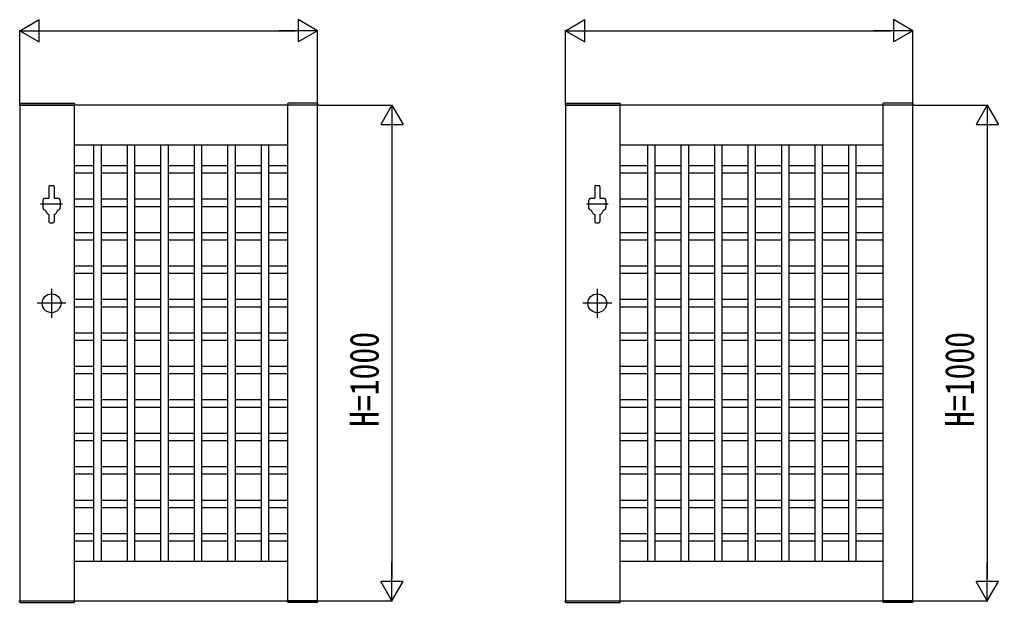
# Model space of a CAD drawing. Units: millimetres, scale not verified. Extents: x -8410 to 8410, y -5940 to 5940.
# Drawn here: x -1810 to 163, y -1254 to -78 of the extents above; entities that cross this region are included whole.
import ezdxf
from ezdxf.enums import TextEntityAlignment as Align

# ---------------------------------------------------------------- set-up
doc = ezdxf.new("R2010")
doc.units = ezdxf.units.MM
doc.header["$LTSCALE"] = 30
for name, color, linetype in [('0-2_YKK_11', 7, 'Continuous'), ('0-3_YKK_11E', 7, 'Continuous'), ('0-4_YKK_A1', 4, 'Continuous'), ('0-5_YKK_D', 6, 'Continuous')]:
    doc.layers.add(name, color=color, linetype=linetype)
doc.styles.add('ＭＳ ゴシック', font='')
doc.styles.get('ＭＳ ゴシック').set_extended_font_data('MS Gothic')

msp = doc.modelspace()

# ---------------------------------------------------------------- linework, layer by layer
at = {"layer": '0-2_YKK_11'}
for p, q in [((-1699.96, -1250), (-1699.96, -250)), ((-1269.96, -1250), (-1269.96, -250)), ((-599.96, -1250), (-599.96, -250)), ((-69.96, -1250), (-69.96, -250)), ((-1699.96, -330), (-1269.96, -330)), ((-599.96, -330), (-69.96, -330)), ((-1699.96, -1170), (-1269.96, -1170)), ((-599.96, -1170), (-69.96, -1170))]:
    msp.add_line(p, q, dxfattribs=at)
for points in [[(-1809.96, -250), (-1809.96, -1250), (-1209.96, -1250), (-1209.96, -250)], [(-709.96, -250), (-709.96, -1250), (-9.96, -1250), (-9.96, -250)]]:
    msp.add_lwpolyline(points, close=True, dxfattribs=at)
at = {"layer": '0-3_YKK_11E'}
for p, q in [((-1661.21, -330), (-1661.21, -1170)), ((-1646.21, -330), (-1646.21, -1170)), ((-1593.71, -330), (-1593.71, -1170)), ((-1578.71, -330), (-1578.71, -1170)), ((-1526.21, -330), (-1526.21, -1170)), ((-1511.21, -330), (-1511.21, -1170)), ((-1458.71, -330), (-1458.71, -1170)), ((-1443.71, -330), (-1443.71, -1170)), ((-1391.21, -330), (-1391.21, -1170)), ((-1376.21, -330), (-1376.21, -1170)), ((-1323.71, -330), (-1323.71, -1170)), ((-1308.71, -330), (-1308.71, -1170)), ((-544.96, -330), (-544.96, -1170)), ((-529.96, -330), (-529.96, -1170)), ((-477.46, -330), (-477.46, -1170)), ((-462.46, -330), (-462.46, -1170)), ((-409.96, -330), (-409.96, -1170)), ((-394.96, -330), (-394.96, -1170)), ((-342.46, -330), (-342.46, -1170)), ((-327.46, -330), (-327.46, -1170)), ((-274.96, -330), (-274.96, -1170)), ((-259.96, -330), (-259.96, -1170)), ((-207.46, -330), (-207.46, -1170)), ((-192.46, -330), (-192.46, -1170)), ((-139.96, -330), (-139.96, -1170)), ((-124.96, -330), (-124.96, -1170)), ((-1699.96, -371.85), (-1661.21, -371.85)), ((-1646.21, -371.85), (-1593.71, -371.85)), ((-1578.71, -371.85), (-1526.21, -371.85)), ((-1511.21, -371.85), (-1458.71, -371.85)), ((-1443.71, -371.85), (-1391.21, -371.85)), ((-1376.21, -371.85), (-1323.71, -371.85)), ((-1308.71, -371.85), (-1269.96, -371.85)), ((-599.96, -371.85), (-544.96, -371.85)), ((-529.96, -371.85), (-477.46, -371.85)), ((-462.46, -371.85), (-409.96, -371.85)), ((-394.96, -371.85), (-342.46, -371.85)), ((-327.46, -371.85), (-274.96, -371.85)), ((-259.96, -371.85), (-207.46, -371.85)), ((-192.46, -371.85), (-139.96, -371.85)), ((-124.96, -371.85), (-69.96, -371.85)), ((-1699.96, -386.85), (-1661.21, -386.85)), ((-1646.21, -386.85), (-1593.71, -386.85)), ((-1578.71, -386.85), (-1526.21, -386.85)), ((-1511.21, -386.85), (-1458.71, -386.85)), ((-1443.71, -386.85), (-1391.21, -386.85)), ((-1376.21, -386.85), (-1323.71, -386.85)), ((-1308.71, -386.85), (-1269.96, -386.85)), ((-599.96, -386.85), (-544.96, -386.85)), ((-529.96, -386.85), (-477.46, -386.85)), ((-462.46, -386.85), (-409.96, -386.85)), ((-394.96, -386.85), (-342.46, -386.85)), ((-327.46, -386.85), (-274.96, -386.85)), ((-259.96, -386.85), (-207.46, -386.85)), ((-192.46, -386.85), (-139.96, -386.85)), ((-124.96, -386.85), (-69.96, -386.85)), ((-1699.96, -439.35), (-1661.21, -439.35)), ((-1646.21, -439.35), (-1593.71, -439.35)), ((-1578.71, -439.35), (-1526.21, -439.35)), ((-1511.21, -439.35), (-1458.71, -439.35)), ((-1443.71, -439.35), (-1391.21, -439.35)), ((-1376.21, -439.35), (-1323.71, -439.35)), ((-1308.71, -439.35), (-1269.96, -439.35)), ((-599.96, -439.35), (-544.96, -439.35)), ((-529.96, -439.35), (-477.46, -439.35)), ((-462.46, -439.35), (-409.96, -439.35)), ((-394.96, -439.35), (-342.46, -439.35)), ((-327.46, -439.35), (-274.96, -439.35)), ((-259.96, -439.35), (-207.46, -439.35)), ((-192.46, -439.35), (-139.96, -439.35)), ((-124.96, -439.35), (-69.96, -439.35)), ((-1699.96, -454.35), (-1661.21, -454.35)), ((-1646.21, -454.35), (-1593.71, -454.35)), ((-1578.71, -454.35), (-1526.21, -454.35)), ((-1511.21, -454.35), (-1458.71, -454.35)), ((-1443.71, -454.35), (-1391.21, -454.35)), ((-1376.21, -454.35), (-1323.71, -454.35)), ((-1308.71, -454.35), (-1269.96, -454.35)), ((-599.96, -454.35), (-544.96, -454.35)), ((-529.96, -454.35), (-477.46, -454.35)), ((-462.46, -454.35), (-409.96, -454.35)), ((-394.96, -454.35), (-342.46, -454.35)), ((-327.46, -454.35), (-274.96, -454.35)), ((-259.96, -454.35), (-207.46, -454.35)), ((-192.46, -454.35), (-139.96, -454.35)), ((-124.96, -454.35), (-69.96, -454.35)), ((-1699.96, -506.85), (-1661.21, -506.85)), ((-1646.21, -506.85), (-1593.71, -506.85)), ((-1578.71, -506.85), (-1526.21, -506.85)), ((-1511.21, -506.85), (-1458.71, -506.85)), ((-1443.71, -506.85), (-1391.21, -506.85)), ((-1376.21, -506.85), (-1323.71, -506.85)), ((-1308.71, -506.85), (-1269.96, -506.85)), ((-599.96, -506.85), (-544.96, -506.85)), ((-529.96, -506.85), (-477.46, -506.85)), ((-462.46, -506.85), (-409.96, -506.85)), ((-394.96, -506.85), (-342.46, -506.85)), ((-327.46, -506.85), (-274.96, -506.85)), ((-259.96, -506.85), (-207.46, -506.85)), ((-192.46, -506.85), (-139.96, -506.85)), ((-124.96, -506.85), (-69.96, -506.85)), ((-1699.96, -521.85), (-1661.21, -521.85)), ((-1646.21, -521.85), (-1593.71, -521.85)), ((-1578.71, -521.85), (-1526.21, -521.85)), ((-1511.21, -521.85), (-1458.71, -521.85)), ((-1443.71, -521.85), (-1391.21, -521.85)), ((-1376.21, -521.85), (-1323.71, -521.85)), ((-1308.71, -521.85), (-1269.96, -521.85)), ((-599.96, -521.85), (-544.96, -521.85)), ((-529.96, -521.85), (-477.46, -521.85)), ((-462.46, -521.85), (-409.96, -521.85)), ((-394.96, -521.85), (-342.46, -521.85)), ((-327.46, -521.85), (-274.96, -521.85)), ((-259.96, -521.85), (-207.46, -521.85)), ((-192.46, -521.85), (-139.96, -521.85)), ((-124.96, -521.85), (-69.96, -521.85)), ((-1699.96, -574.35), (-1661.21, -574.35)), ((-1699.96, -589.35), (-1661.21, -589.35)), ((-1646.21, -574.35), (-1593.71, -574.35)), ((-1646.21, -589.35), (-1593.71, -589.35)), ((-1578.71, -574.35), (-1526.21, -574.35)), ((-1578.71, -589.35), (-1526.21, -589.35)), ((-1511.21, -574.35), (-1458.71, -574.35)), ((-1511.21, -589.35), (-1458.71, -589.35)), ((-1443.71, -574.35), (-1391.21, -574.35)), ((-1443.71, -589.35), (-1391.21, -589.35)), ((-1376.21, -574.35), (-1323.71, -574.35)), ((-1376.21, -589.35), (-1323.71, -589.35)), ((-1308.71, -574.35), (-1269.96, -574.35)), ((-1308.71, -589.35), (-1269.96, -589.35)), ((-599.96, -574.35), (-544.96, -574.35)), ((-599.96, -589.35), (-544.96, -589.35)), ((-529.96, -574.35), (-477.46, -574.35)), ((-529.96, -589.35), (-477.46, -589.35)), ((-462.46, -574.35), (-409.96, -574.35)), ((-462.46, -589.35), (-409.96, -589.35)), ((-394.96, -574.35), (-342.46, -574.35)), ((-394.96, -589.35), (-342.46, -589.35)), ((-327.46, -574.35), (-274.96, -574.35)), ((-327.46, -589.35), (-274.96, -589.35)), ((-259.96, -574.35), (-207.46, -574.35)), ((-259.96, -589.35), (-207.46, -589.35)), ((-192.46, -574.35), (-139.96, -574.35)), ((-192.46, -589.35), (-139.96, -589.35)), ((-124.96, -574.35), (-69.96, -574.35)), ((-124.96, -589.35), (-69.96, -589.35)), ((-1699.96, -641.85), (-1661.21, -641.85)), ((-1646.21, -641.85), (-1593.71, -641.85)), ((-1578.71, -641.85), (-1526.21, -641.85)), ((-1511.21, -641.85), (-1458.71, -641.85)), ((-1443.71, -641.85), (-1391.21, -641.85)), ((-1376.21, -641.85), (-1323.71, -641.85)), ((-1308.71, -641.85), (-1269.96, -641.85)), ((-599.96, -641.85), (-544.96, -641.85)), ((-529.96, -641.85), (-477.46, -641.85)), ((-462.46, -641.85), (-409.96, -641.85)), ((-394.96, -641.85), (-342.46, -641.85)), ((-327.46, -641.85), (-274.96, -641.85)), ((-259.96, -641.85), (-207.46, -641.85)), ((-192.46, -641.85), (-139.96, -641.85)), ((-124.96, -641.85), (-69.96, -641.85)), ((-1699.96, -656.85), (-1661.21, -656.85)), ((-1646.21, -656.85), (-1593.71, -656.85)), ((-1578.71, -656.85), (-1526.21, -656.85)), ((-1511.21, -656.85), (-1458.71, -656.85)), ((-1443.71, -656.85), (-1391.21, -656.85)), ((-1376.21, -656.85), (-1323.71, -656.85)), ((-1308.71, -656.85), (-1269.96, -656.85)), ((-599.96, -656.85), (-544.96, -656.85)), ((-529.96, -656.85), (-477.46, -656.85)), ((-462.46, -656.85), (-409.96, -656.85)), ((-394.96, -656.85), (-342.46, -656.85)), ((-327.46, -656.85), (-274.96, -656.85)), ((-259.96, -656.85), (-207.46, -656.85)), ((-192.46, -656.85), (-139.96, -656.85)), ((-124.96, -656.85), (-69.96, -656.85)), ((-1699.96, -709.35), (-1661.21, -709.35)), ((-1646.21, -709.35), (-1593.71, -709.35)), ((-1578.71, -709.35), (-1526.21, -709.35)), ((-1511.21, -709.35), (-1458.71, -709.35)), ((-1443.71, -709.35), (-1391.21, -709.35)), ((-1376.21, -709.35), (-1323.71, -709.35)), ((-1308.71, -709.35), (-1269.96, -709.35)), ((-599.96, -709.35), (-544.96, -709.35)), ((-529.96, -709.35), (-477.46, -709.35)), ((-462.46, -709.35), (-409.96, -709.35)), ((-394.96, -709.35), (-342.46, -709.35)), ((-327.46, -709.35), (-274.96, -709.35)), ((-259.96, -709.35), (-207.46, -709.35)), ((-192.46, -709.35), (-139.96, -709.35)), ((-124.96, -709.35), (-69.96, -709.35)), ((-1699.96, -724.35), (-1661.21, -724.35)), ((-1646.21, -724.35), (-1593.71, -724.35)), ((-1578.71, -724.35), (-1526.21, -724.35)), ((-1511.21, -724.35), (-1458.71, -724.35)), ((-1443.71, -724.35), (-1391.21, -724.35)), ((-1376.21, -724.35), (-1323.71, -724.35)), ((-1308.71, -724.35), (-1269.96, -724.35)), ((-599.96, -724.35), (-544.96, -724.35)), ((-529.96, -724.35), (-477.46, -724.35)), ((-462.46, -724.35), (-409.96, -724.35)), ((-394.96, -724.35), (-342.46, -724.35)), ((-327.46, -724.35), (-274.96, -724.35)), ((-259.96, -724.35), (-207.46, -724.35)), ((-192.46, -724.35), (-139.96, -724.35)), ((-124.96, -724.35), (-69.96, -724.35)), ((-1699.96, -776.85), (-1661.21, -776.85)), ((-1646.21, -776.85), (-1593.71, -776.85)), ((-1578.71, -776.85), (-1526.21, -776.85)), ((-1511.21, -776.85), (-1458.71, -776.85)), ((-1443.71, -776.85), (-1391.21, -776.85)), ((-1376.21, -776.85), (-1323.71, -776.85)), ((-1308.71, -776.85), (-1269.96, -776.85)), ((-599.96, -776.85), (-544.96, -776.85)), ((-529.96, -776.85), (-477.46, -776.85)), ((-462.46, -776.85), (-409.96, -776.85)), ((-394.96, -776.85), (-342.46, -776.85)), ((-327.46, -776.85), (-274.96, -776.85)), ((-259.96, -776.85), (-207.46, -776.85)), ((-192.46, -776.85), (-139.96, -776.85)), ((-124.96, -776.85), (-69.96, -776.85)), ((-1699.96, -791.85), (-1661.21, -791.85)), ((-1646.21, -791.85), (-1593.71, -791.85)), ((-1578.71, -791.85), (-1526.21, -791.85)), ((-1511.21, -791.85), (-1458.71, -791.85)), ((-1443.71, -791.85), (-1391.21, -791.85)), ((-1376.21, -791.85), (-1323.71, -791.85)), ((-1308.71, -791.85), (-1269.96, -791.85)), ((-599.96, -791.85), (-544.96, -791.85)), ((-529.96, -791.85), (-477.46, -791.85)), ((-462.46, -791.85), (-409.96, -791.85)), ((-394.96, -791.85), (-342.46, -791.85)), ((-327.46, -791.85), (-274.96, -791.85)), ((-259.96, -791.85), (-207.46, -791.85)), ((-192.46, -791.85), (-139.96, -791.85)), ((-124.96, -791.85), (-69.96, -791.85)), ((-1699.96, -844.35), (-1661.21, -844.35)), ((-1646.21, -844.35), (-1593.71, -844.35)), ((-1578.71, -844.35), (-1526.21, -844.35)), ((-1511.21, -844.35), (-1458.71, -844.35)), ((-1443.71, -844.35), (-1391.21, -844.35)), ((-1376.21, -844.35), (-1323.71, -844.35)), ((-1308.71, -844.35), (-1269.96, -844.35)), ((-599.96, -844.35), (-544.96, -844.35)), ((-529.96, -844.35), (-477.46, -844.35)), ((-462.46, -844.35), (-409.96, -844.35)), ((-394.96, -844.35), (-342.46, -844.35)), ((-327.46, -844.35), (-274.96, -844.35)), ((-259.96, -844.35), (-207.46, -844.35)), ((-192.46, -844.35), (-139.96, -844.35)), ((-124.96, -844.35), (-69.96, -844.35)), ((-1699.96, -859.35), (-1661.21, -859.35)), ((-1646.21, -859.35), (-1593.71, -859.35)), ((-1578.71, -859.35), (-1526.21, -859.35)), ((-1511.21, -859.35), (-1458.71, -859.35)), ((-1443.71, -859.35), (-1391.21, -859.35)), ((-1376.21, -859.35), (-1323.71, -859.35)), ((-1308.71, -859.35), (-1269.96, -859.35)), ((-599.96, -859.35), (-544.96, -859.35)), ((-529.96, -859.35), (-477.46, -859.35)), ((-462.46, -859.35), (-409.96, -859.35)), ((-394.96, -859.35), (-342.46, -859.35)), ((-327.46, -859.35), (-274.96, -859.35)), ((-259.96, -859.35), (-207.46, -859.35)), ((-192.46, -859.35), (-139.96, -859.35)), ((-124.96, -859.35), (-69.96, -859.35)), ((-1699.96, -911.85), (-1661.21, -911.85)), ((-1699.96, -926.85), (-1661.21, -926.85)), ((-1646.21, -911.85), (-1593.71, -911.85)), ((-1646.21, -926.85), (-1593.71, -926.85)), ((-1578.71, -911.85), (-1526.21, -911.85)), ((-1578.71, -926.85), (-1526.21, -926.85)), ((-1511.21, -911.85), (-1458.71, -911.85)), ((-1511.21, -926.85), (-1458.71, -926.85)), ((-1443.71, -911.85), (-1391.21, -911.85)), ((-1443.71, -926.85), (-1391.21, -926.85)), ((-1376.21, -911.85), (-1323.71, -911.85)), ((-1376.21, -926.85), (-1323.71, -926.85)), ((-1308.71, -911.85), (-1269.96, -911.85)), ((-1308.71, -926.85), (-1269.96, -926.85)), ((-599.96, -911.85), (-544.96, -911.85)), ((-599.96, -926.85), (-544.96, -926.85)), ((-529.96, -911.85), (-477.46, -911.85)), ((-529.96, -926.85), (-477.46, -926.85)), ((-462.46, -911.85), (-409.96, -911.85)), ((-462.46, -926.85), (-409.96, -926.85)), ((-394.96, -911.85), (-342.46, -911.85)), ((-394.96, -926.85), (-342.46, -926.85)), ((-327.46, -911.85), (-274.96, -911.85)), ((-327.46, -926.85), (-274.96, -926.85)), ((-259.96, -911.85), (-207.46, -911.85)), ((-259.96, -926.85), (-207.46, -926.85)), ((-192.46, -911.85), (-139.96, -911.85)), ((-192.46, -926.85), (-139.96, -926.85)), ((-124.96, -911.85), (-69.96, -911.85)), ((-124.96, -926.85), (-69.96, -926.85)), ((-1699.96, -979.35), (-1661.21, -979.35)), ((-1646.21, -979.35), (-1593.71, -979.35)), ((-1578.71, -979.35), (-1526.21, -979.35)), ((-1511.21, -979.35), (-1458.71, -979.35)), ((-1443.71, -979.35), (-1391.21, -979.35)), ((-1376.21, -979.35), (-1323.71, -979.35)), ((-1308.71, -979.35), (-1269.96, -979.35)), ((-599.96, -979.35), (-544.96, -979.35)), ((-529.96, -979.35), (-477.46, -979.35)), ((-462.46, -979.35), (-409.96, -979.35)), ((-394.96, -979.35), (-342.46, -979.35)), ((-327.46, -979.35), (-274.96, -979.35)), ((-259.96, -979.35), (-207.46, -979.35)), ((-192.46, -979.35), (-139.96, -979.35)), ((-124.96, -979.35), (-69.96, -979.35)), ((-1699.96, -994.35), (-1661.21, -994.35)), ((-1646.21, -994.35), (-1593.71, -994.35)), ((-1578.71, -994.35), (-1526.21, -994.35)), ((-1511.21, -994.35), (-1458.71, -994.35)), ((-1443.71, -994.35), (-1391.21, -994.35)), ((-1376.21, -994.35), (-1323.71, -994.35)), ((-1308.71, -994.35), (-1269.96, -994.35)), ((-599.96, -994.35), (-544.96, -994.35)), ((-529.96, -994.35), (-477.46, -994.35)), ((-462.46, -994.35), (-409.96, -994.35)), ((-394.96, -994.35), (-342.46, -994.35)), ((-327.46, -994.35), (-274.96, -994.35)), ((-259.96, -994.35), (-207.46, -994.35)), ((-192.46, -994.35), (-139.96, -994.35)), ((-124.96, -994.35), (-69.96, -994.35)), ((-1699.96, -1046.85), (-1661.21, -1046.85)), ((-1699.96, -1061.85), (-1661.21, -1061.85)), ((-1646.21, -1046.85), (-1593.71, -1046.85)), ((-1646.21, -1061.85), (-1593.71, -1061.85)), ((-1578.71, -1046.85), (-1526.21, -1046.85)), ((-1578.71, -1061.85), (-1526.21, -1061.85)), ((-1511.21, -1046.85), (-1458.71, -1046.85)), ((-1511.21, -1061.85), (-1458.71, -1061.85)), ((-1443.71, -1046.85), (-1391.21, -1046.85)), ((-1443.71, -1061.85), (-1391.21, -1061.85)), ((-1376.21, -1046.85), (-1323.71, -1046.85)), ((-1376.21, -1061.85), (-1323.71, -1061.85)), ((-1308.71, -1046.85), (-1269.96, -1046.85)), ((-1308.71, -1061.85), (-1269.96, -1061.85)), ((-599.96, -1046.85), (-544.96, -1046.85)), ((-599.96, -1061.85), (-544.96, -1061.85)), ((-529.96, -1046.85), (-477.46, -1046.85)), ((-529.96, -1061.85), (-477.46, -1061.85)), ((-462.46, -1046.85), (-409.96, -1046.85)), ((-462.46, -1061.85), (-409.96, -1061.85)), ((-394.96, -1046.85), (-342.46, -1046.85)), ((-394.96, -1061.85), (-342.46, -1061.85)), ((-327.46, -1046.85), (-274.96, -1046.85)), ((-327.46, -1061.85), (-274.96, -1061.85)), ((-259.96, -1046.85), (-207.46, -1046.85)), ((-259.96, -1061.85), (-207.46, -1061.85)), ((-192.46, -1046.85), (-139.96, -1046.85)), ((-192.46, -1061.85), (-139.96, -1061.85)), ((-124.96, -1046.85), (-69.96, -1046.85)), ((-124.96, -1061.85), (-69.96, -1061.85)), ((-1699.96, -1114.35), (-1661.21, -1114.35)), ((-1646.21, -1114.35), (-1593.71, -1114.35)), ((-1578.71, -1114.35), (-1526.21, -1114.35)), ((-1511.21, -1114.35), (-1458.71, -1114.35)), ((-1443.71, -1114.35), (-1391.21, -1114.35)), ((-1376.21, -1114.35), (-1323.71, -1114.35)), ((-1308.71, -1114.35), (-1269.96, -1114.35)), ((-599.96, -1114.35), (-544.96, -1114.35)), ((-529.96, -1114.35), (-477.46, -1114.35)), ((-462.46, -1114.35), (-409.96, -1114.35)), ((-394.96, -1114.35), (-342.46, -1114.35)), ((-327.46, -1114.35), (-274.96, -1114.35)), ((-259.96, -1114.35), (-207.46, -1114.35)), ((-192.46, -1114.35), (-139.96, -1114.35)), ((-124.96, -1114.35), (-69.96, -1114.35)), ((-1699.96, -1129.35), (-1661.21, -1129.35)), ((-1646.21, -1129.35), (-1593.71, -1129.35)), ((-1578.71, -1129.35), (-1526.21, -1129.35)), ((-1511.21, -1129.35), (-1458.71, -1129.35)), ((-1443.71, -1129.35), (-1391.21, -1129.35)), ((-1376.21, -1129.35), (-1323.71, -1129.35)), ((-1308.71, -1129.35), (-1269.96, -1129.35)), ((-599.96, -1129.35), (-544.96, -1129.35)), ((-529.96, -1129.35), (-477.46, -1129.35)), ((-462.46, -1129.35), (-409.96, -1129.35)), ((-394.96, -1129.35), (-342.46, -1129.35)), ((-327.46, -1129.35), (-274.96, -1129.35)), ((-259.96, -1129.35), (-207.46, -1129.35)), ((-192.46, -1129.35), (-139.96, -1129.35)), ((-124.96, -1129.35), (-69.96, -1129.35))]:
    msp.add_line(p, q, dxfattribs=at)
at = {"layer": '0-4_YKK_A1'}
for p, q in [((-1810.33, -247.45), (-1810.46, -250)), ((-1810.46, -250), (-1699.46, -250)), ((-1809.33, -246.5), (-1700.59, -246.5)), ((-1699.59, -247.45), (-1699.46, -250)), ((-1270.33, -247.45), (-1270.46, -250)), ((-1209.46, -250), (-1270.46, -250)), ((-1210.59, -246.5), (-1269.33, -246.5)), ((-1209.59, -247.45), (-1209.46, -250)), ((-710.33, -247.45), (-710.46, -250)), ((-710.46, -250), (-599.46, -250)), ((-709.33, -246.5), (-600.59, -246.5)), ((-599.59, -247.45), (-599.46, -250)), ((-70.33, -247.45), (-70.46, -250)), ((-9.46, -250), (-70.46, -250)), ((-10.59, -246.5), (-69.33, -246.5)), ((-9.59, -247.45), (-9.46, -250)), ((-1749.21, -412.5), (-1742.71, -412.5)), ((-649.21, -412.5), (-642.71, -412.5)), ((-1751.21, -414.5), (-1751.21, -438)), ((-1740.71, -414.5), (-1740.71, -438)), ((-651.21, -414.5), (-651.21, -438)), ((-640.71, -414.5), (-640.71, -438)), ((-1723.96, -450), (-1767.96, -450)), ((-1763.46, -443), (-1763.46, -457)), ((-1758.46, -438), (-1751.21, -438)), ((-1740.71, -438), (-1733.46, -438)), ((-1728.46, -443), (-1728.46, -457)), ((-623.96, -450), (-667.96, -450)), ((-663.46, -443), (-663.46, -457)), ((-658.46, -438), (-651.21, -438)), ((-640.71, -438), (-633.46, -438)), ((-628.46, -443), (-628.46, -457)), ((-1751.21, -470.84), (-1751.21, -485.5)), ((-1740.71, -470.84), (-1740.71, -485.5)), ((-651.21, -470.84), (-651.21, -485.5)), ((-640.71, -470.84), (-640.71, -485.5)), ((-1749.21, -487.5), (-1742.71, -487.5)), ((-649.21, -487.5), (-642.71, -487.5)), ((-1745.96, -621), (-1745.96, -679)), ((-645.96, -621), (-645.96, -679)), ((-1716.96, -650), (-1774.96, -650)), ((-616.96, -650), (-674.96, -650)), ((-1810.46, -1250), (-1699.46, -1250)), ((-1810.33, -1252.55), (-1810.46, -1250)), ((-1809.33, -1253.5), (-1700.59, -1253.5)), ((-1699.59, -1252.55), (-1699.46, -1250)), ((-1209.46, -1250), (-1270.46, -1250)), ((-1270.33, -1252.55), (-1270.46, -1250)), ((-1210.59, -1253.5), (-1269.33, -1253.5)), ((-1209.59, -1252.55), (-1209.46, -1250)), ((-710.46, -1250), (-599.46, -1250)), ((-710.33, -1252.55), (-710.46, -1250)), ((-709.33, -1253.5), (-600.59, -1253.5)), ((-599.59, -1252.55), (-599.46, -1250)), ((-9.46, -1250), (-70.46, -1250)), ((-70.33, -1252.55), (-70.46, -1250)), ((-10.59, -1253.5), (-69.33, -1253.5)), ((-9.59, -1252.55), (-9.46, -1250))]:
    msp.add_line(p, q, dxfattribs=at)
for centre in [(-1745.96, -650), (-645.96, -650)]:
    msp.add_circle(centre, 19, dxfattribs=at)
for centre, radius, start, end in [((-1809.33, -247.5), 1, 90, 177), ((-1700.59, -247.5), 1, 3, 90), ((-1269.33, -247.5), 1, 90, 177), ((-1210.59, -247.5), 1, 3, 90), ((-709.33, -247.5), 1, 90, 177), ((-600.59, -247.5), 1, 3, 90), ((-69.33, -247.5), 1, 90, 177), ((-10.59, -247.5), 1, 3, 90), ((-1749.21, -414.5), 2, 90, 180), ((-1742.71, -414.5), 2, 0, 90), ((-649.21, -414.5), 2, 90, 180), ((-642.71, -414.5), 2, 0, 90), ((-1758.46, -443), 5, 90, 180), ((-1733.46, -443), 5, 0, 90), ((-658.46, -443), 5, 90, 180), ((-633.46, -443), 5, 0, 90), ((-1758.46, -457), 5, 180, 270), ((-1745.96, -459.56), 12.5, 191.55262, 245.16541), ((-1745.96, -459.5), 12.5, 294.83459, 348.44738), ((-1745.96, -459.56), 12.5, 294.83459, 348.44738), ((-1733.46, -457), 5, 270, 0), ((-658.46, -457), 5, 180, 270), ((-645.96, -459.56), 12.5, 191.55262, 245.16541), ((-645.96, -459.5), 12.5, 294.83459, 348.44738), ((-645.96, -459.56), 12.5, 294.83459, 348.44738), ((-633.46, -457), 5, 270, 0), ((-1749.21, -485.5), 2, 180, 270), ((-1742.71, -485.5), 2, 270, 0), ((-649.21, -485.5), 2, 180, 270), ((-642.71, -485.5), 2, 270, 0), ((-1809.33, -1252.5), 1, 183, 270), ((-1700.59, -1252.5), 1, 270, 357), ((-1269.33, -1252.5), 1, 183, 270), ((-1210.59, -1252.5), 1, 270, 357), ((-709.33, -1252.5), 1, 183, 270), ((-600.59, -1252.5), 1, 270, 357), ((-69.33, -1252.5), 1, 183, 270), ((-10.59, -1252.5), 1, 270, 357)]:
    msp.add_arc(centre, radius, start, end, dxfattribs=at)
at = {"layer": '0-5_YKK_D'}
for p, q in [((-1809.96, -100), (-1770.99, -77.5)), ((-1770.99, -122.5), (-1770.99, -77.5)), ((-1209.96, -100), (-1248.93, -77.5)), ((-1248.93, -77.5), (-1248.93, -122.5)), ((-709.96, -100), (-670.99, -77.5)), ((-670.99, -122.5), (-670.99, -77.5)), ((-9.96, -100), (-48.93, -77.5)), ((-48.93, -77.5), (-48.93, -122.5)), ((-1809.96, -248), (-1809.96, -99)), ((-1809.96, -100), (-1770.99, -122.5)), ((-1809.96, -100), (-1732.02, -100)), ((-1764.96, -100), (-1254.96, -100)), ((-1209.96, -100), (-1287.9, -100)), ((-1209.96, -100), (-1248.93, -122.5)), ((-1209.96, -248), (-1209.96, -99)), ((-709.96, -248), (-709.96, -99)), ((-709.96, -100), (-670.99, -122.5)), ((-709.96, -100), (-632.02, -100)), ((-664.96, -100), (-54.96, -100)), ((-9.96, -100), (-87.9, -100)), ((-9.96, -100), (-48.93, -122.5)), ((-9.96, -248), (-9.96, -99)), ((-1207.96, -250), (-1058.96, -250)), ((-1059.96, -250), (-1082.46, -288.97)), ((-1059.96, -250), (-1037.46, -288.97)), ((-1059.96, -250), (-1059.96, -327.94)), ((-7.96, -250), (141.04, -250)), ((140.04, -250), (117.54, -288.97)), ((140.04, -250), (162.54, -288.97)), ((140.04, -250), (140.04, -327.94)), ((-1082.46, -288.97), (-1037.46, -288.97)), ((-1059.96, -295), (-1059.96, -1205)), ((117.54, -288.97), (162.54, -288.97)), ((140.04, -295), (140.04, -1205)), ((-1059.96, -1250), (-1059.96, -1172.06)), ((140.04, -1250), (140.04, -1172.06)), ((-1059.96, -1250), (-1082.46, -1211.03)), ((-1037.46, -1211.03), (-1082.46, -1211.03)), ((-1059.96, -1250), (-1037.46, -1211.03)), ((140.04, -1250), (117.54, -1211.03)), ((162.54, -1211.03), (117.54, -1211.03)), ((140.04, -1250), (162.54, -1211.03)), ((-1207.96, -1250), (-1058.96, -1250)), ((-7.96, -1250), (141.04, -1250))]:
    msp.add_line(p, q, dxfattribs=at)

# ---------------------------------------------------------------- texts
at = {"layer": '0-5_YKK_D', "style": 'ＭＳ ゴシック', "width": 0.8}
for p in [(-1068.96, -899.33), (131.04, -899.33)]:
    msp.add_text('H=1000', height=58.65, rotation=90, dxfattribs=at).set_placement(p, align=Align.BOTTOM_LEFT)

doc.saveas('drawing.dxf')
